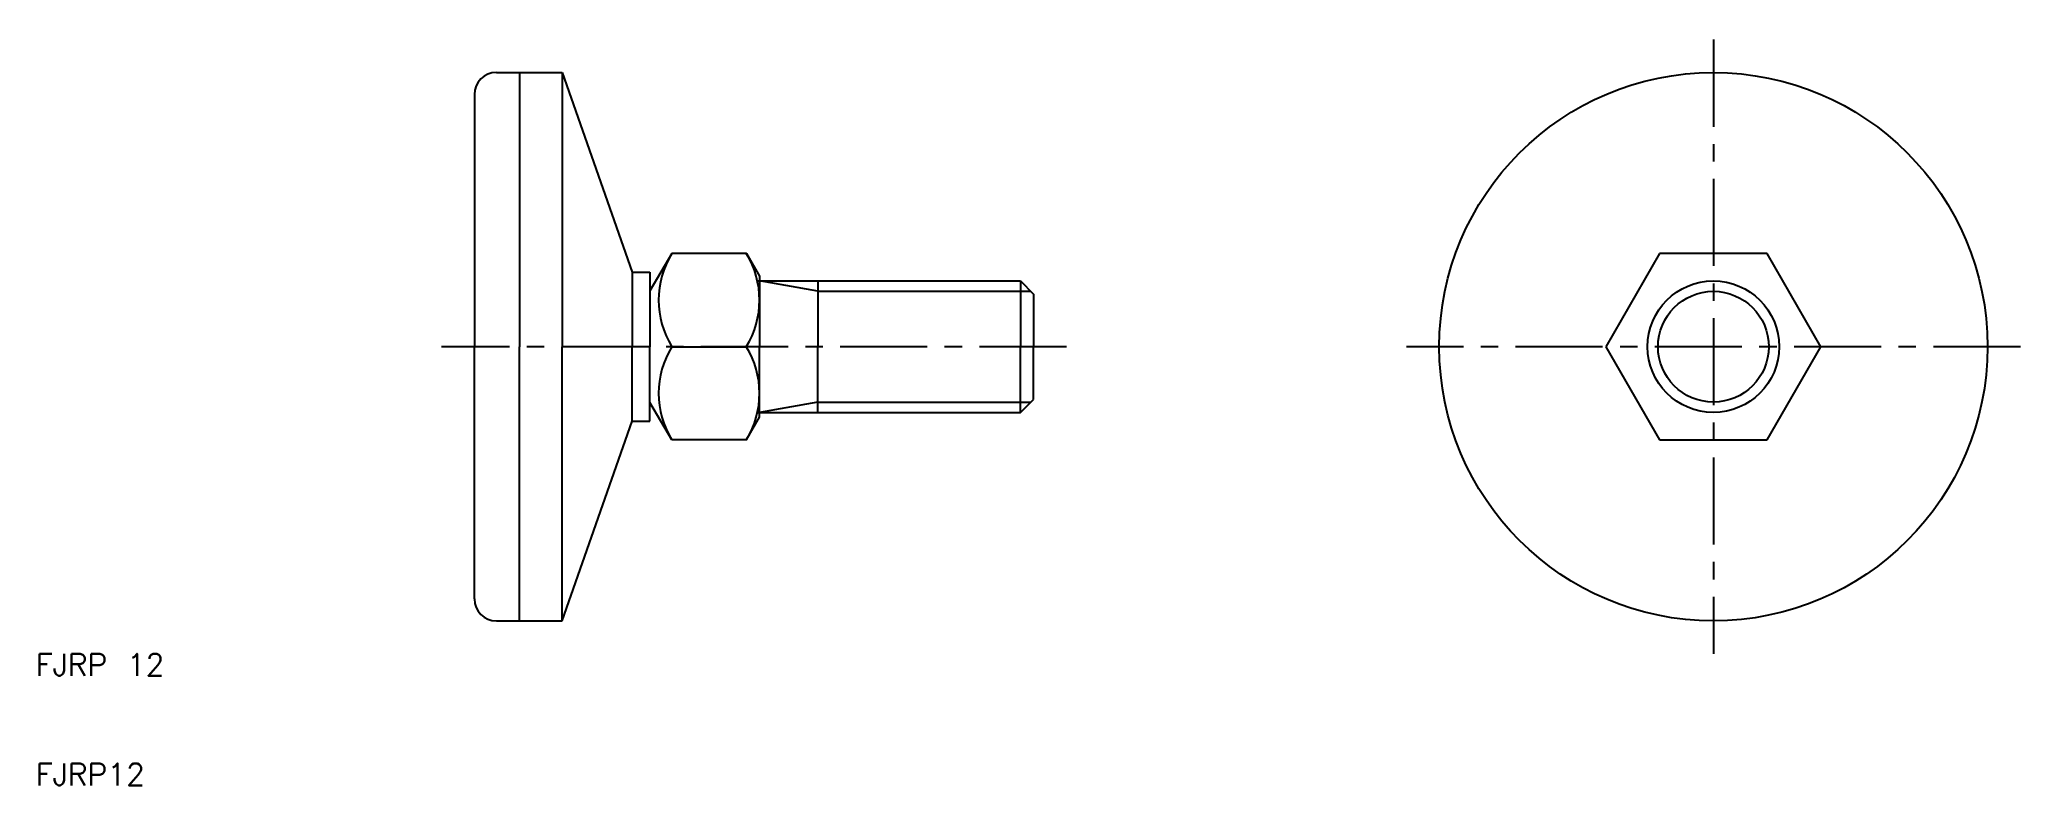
# Model space of a CAD drawing. Extents: x 10 to 191, y 10 to 78.
import ezdxf

# ---------------------------------------------------------------- set-up
doc = ezdxf.new("R2010")
doc.units = 0
doc.header["$LTSCALE"] = 0.25
doc.linetypes.add('CENTER', pattern=[50.8, 31.75, -6.35, 6.35, -6.35])
doc.layers.get('0').update_dxf_attribs({"linetype": 'CONTINUOUS'})
doc.layers.add('CENTER', color=1, linetype='CENTER')
doc.styles.get("Standard").update_dxf_attribs({"font": 'txt.shx', "bigfont": 'extfont.shx'})

msp = doc.modelspace()

# ---------------------------------------------------------------- linework, layer by layer
at = {"color": 7, "linetype": 'CONTINUOUS'}
for p, q in [((52, 75), (58, 75)), ((54.1, 75), (54.1, 50)), ((58, 75), (58, 50)), ((58, 75), (64.4, 56.8)), ((50, 73), (50, 50)), ((68, 58.5), (66, 55.1)), ((74.8, 58.5), (68, 58.5)), ((74.8, 58.5), (76, 56.42)), ((158.09, 58.5), (153.19, 50)), ((167.91, 58.5), (158.09, 58.5)), ((172.81, 50), (167.91, 58.5)), ((64.4, 56.8), (64.4, 50)), ((64.4, 56.8), (66, 56.8)), ((66, 56.8), (66, 55.1)), ((76, 56.42), (76, 56)), ((66, 55.1), (66, 50)), ((75.81, 56), (99.8, 56)), ((76, 56), (76, 50)), ((81.33, 56), (81.33, 50)), ((99.8, 56), (101, 54.8)), ((99.8, 56), (99.8, 50)), ((101, 54.8), (101, 50)), ((50, 27), (50, 50)), ((54.1, 25), (54.1, 50)), ((58, 25), (58, 50)), ((64.4, 43.2), (64.4, 50)), ((66, 44.9), (66, 50)), ((68, 50), (74.8, 50)), ((76, 44), (76, 50)), ((81.33, 44), (81.33, 50)), ((99.8, 44), (99.8, 50)), ((101, 45.2), (101, 50)), ((153.19, 50), (158.09, 41.5)), ((167.91, 41.5), (172.81, 50)), ((99.8, 44), (101, 45.2)), ((68, 41.5), (66, 44.9)), ((66, 43.2), (66, 44.9)), ((74.8, 41.5), (76, 43.58)), ((75.81, 44), (99.8, 44)), ((76, 43.58), (76, 44)), ((58, 25), (64.4, 43.2)), ((64.4, 43.2), (66, 43.2)), ((74.8, 41.5), (68, 41.5)), ((158.09, 41.5), (167.91, 41.5)), ((52, 25), (58, 25))]:
    msp.add_line(p, q, dxfattribs=at)
at = {"color": 3, "linetype": 'CONTINUOUS'}
for p, q in [((81.33, 55.05), (76, 56)), ((81.33, 55.05), (100.75, 55.05)), ((81.33, 44.95), (76, 44)), ((81.33, 44.95), (100.75, 44.95))]:
    msp.add_line(p, q, dxfattribs=at)
at = {"color": 7, "linetype": 'CONTINUOUS'}
for radius in [25, 6]:
    msp.add_circle((163, 50), radius, dxfattribs=at)
at = {"color": 3, "linetype": 'CONTINUOUS'}
msp.add_circle((163, 50), 5.05, dxfattribs=at)
at = {"color": 7, "linetype": 'CONTINUOUS'}
for centre, radius, start, end in [((52, 73), 2, 90, 180), ((74.93, 54.25), 8.13, 148.4656, 211.5344), ((67.87, 54.25), 8.13, 328.4656, 31.5344), ((74.93, 45.75), 8.13, 148.4656, 211.5344), ((67.87, 45.75), 8.13, 328.4656, 31.5344), ((52, 27), 2, 180, 270)]:
    msp.add_arc(centre, radius, start, end, dxfattribs=at)
at = {"layer": 'CENTER', "color": 1, "linetype": 'CENTER'}
for p, q in [((163, 78), (163, 22)), ((104, 50), (47, 50)), ((191, 50), (135, 50))]:
    msp.add_line(p, q, dxfattribs=at)

# ---------------------------------------------------------------- texts
at = {"color": 7, "linetype": 'CONTINUOUS'}
for s, p in [('FJRP 12', (10, 20)), ('FJRP12', (10, 10))]:
    msp.add_text(s, height=2, dxfattribs=at).set_placement(p)

doc.saveas('drawing.dxf')
